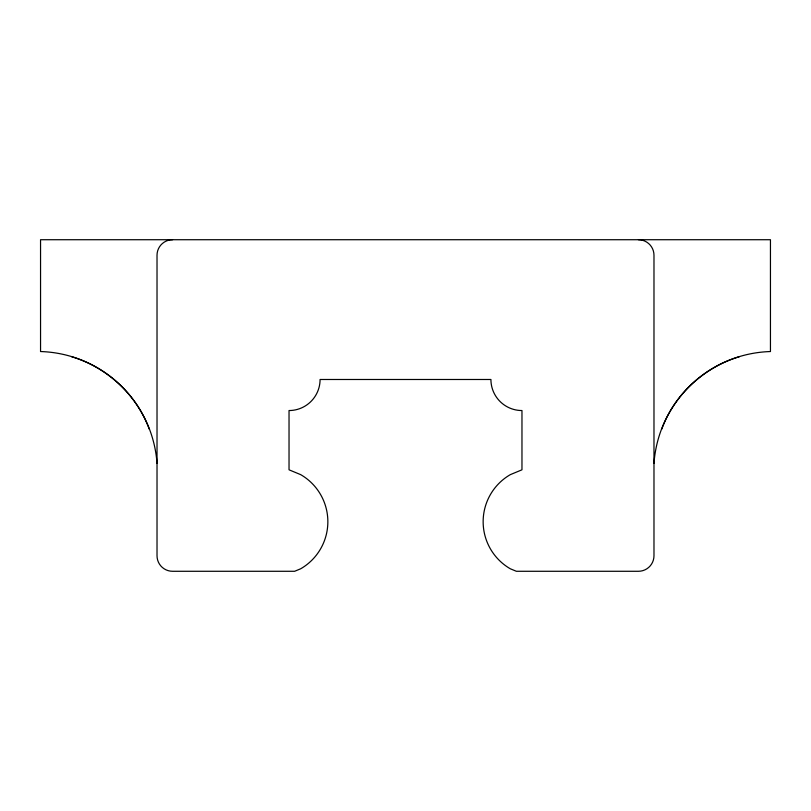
<?xml version="1.0" encoding="UTF-8"?>
<svg xmlns="http://www.w3.org/2000/svg" width="811" height="811" viewBox="0 0 811 811"><rect width="100%" height="100%" fill="white"/><g stroke="black" fill="none" stroke-linecap="round" stroke-linejoin="round"><path stroke-width="1.22" d="M661.746 429.171C674.377 394.622 704.181 367.14 739.389 356.708M71.611 356.708C106.819 367.14 136.623 394.622 149.254 429.171M157.02 463.345A120.444 120.444 0 0 0 40.55 351.538L40.55 239.721L770.45 239.721L770.45 351.538A120.444 120.444 0 0 0 653.98 463.345M638.45 239.721A15.531 15.531 0 0 1 653.98 255.252L653.98 555.748A15.531 15.531 0 0 1 638.45 571.279L516.354 571.279L510.322 568.785A54.357 54.357 0 0 1 510.322 474.638L521.97 469.812L521.97 410.548A31.061 31.061 0 0 1 490.919 379.487L320.081 379.487A31.061 31.061 0 0 1 289.03 410.548L289.03 469.812L300.678 474.638A54.357 54.357 0 0 1 300.678 568.785L294.646 571.279L172.55 571.279A15.531 15.531 0 0 1 157.02 555.748L157.02 255.252A15.531 15.531 0 0 1 172.55 239.721"/></g></svg>
